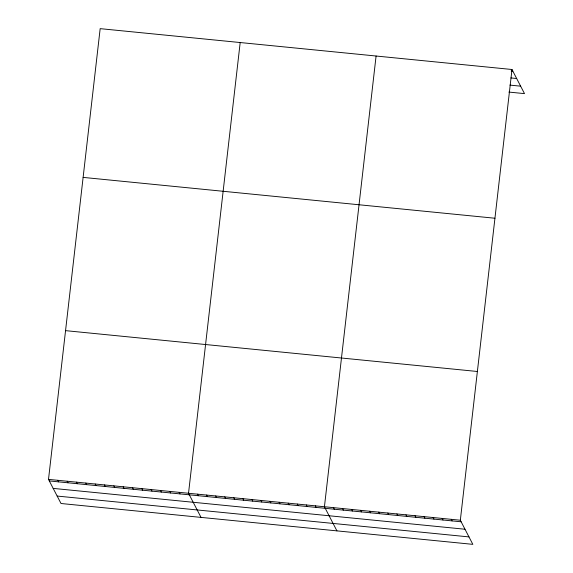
<?xml version="1.0" encoding="UTF-8"?>
<svg xmlns="http://www.w3.org/2000/svg" width="573" height="573" viewBox="0 0 573 573"><rect width="100%" height="100%" fill="white"/><g stroke="black" fill="none" stroke-linecap="round" stroke-linejoin="round"><path stroke-width="0.86" d="M511.99 69.498L460.334 520.227L472.832 544.35L61.01 503.502L48.504 479.379L100.168 28.65L511.99 69.498L524.496 93.621L508.845 92.067M240.187 42.538L188.524 493.267L201.03 517.39M376.089 56.018L324.433 506.747L336.931 530.87M511.152 70.902L512.799 71.059M510.894 77.935L516.66 78.508M509.927 85.112L520.635 86.172M83.121 177.394L494.943 218.241M65.551 330.642L477.381 371.49M48.504 479.379L460.334 520.227M49.314 480.94L461.143 521.795M53.174 488.389L465.004 529.237M57.15 496.06L468.979 536.908M451.273 519.331L452.083 520.893M442.213 518.429L443.022 519.998M433.152 517.534L433.962 519.095M424.092 516.638L424.901 518.2M415.031 515.736L415.84 517.297M405.971 514.841L406.78 516.402M396.91 513.938L397.719 515.499M387.849 513.043L388.659 514.604M378.789 512.14L379.598 513.702M369.728 511.245L370.538 512.806M360.668 510.342L361.477 511.904M351.607 509.447L352.424 511.009M342.547 508.545L343.363 510.113M333.493 507.649L334.303 509.211M315.372 505.852L316.181 507.413M306.311 504.949L307.121 506.518M297.251 504.054L298.06 505.615M288.19 503.151L289 504.72M279.13 502.256L279.939 503.817M270.069 501.361L270.879 502.922M261.009 500.458L261.818 502.02M251.948 499.563L252.757 501.124M242.888 498.66L243.697 500.222M233.827 497.765L234.636 499.327M224.766 496.863L225.576 498.424M215.706 495.967L216.515 497.529M206.645 495.065L207.455 496.626M197.585 494.17L198.394 495.731M179.191 492.343L180.001 493.905M169.859 491.419L170.668 492.981M160.526 490.495L161.335 492.057M151.186 489.564L151.995 491.125M141.853 488.64L142.663 490.202M132.521 487.716L133.33 489.278M123.181 486.785L123.997 488.354M113.848 485.861L114.657 487.422M104.515 484.937L105.325 486.498M95.182 484.013L95.992 485.575M85.843 483.082L86.652 484.651M76.51 482.158L77.319 483.719M67.177 481.234L67.986 482.795M57.844 480.31L58.654 481.872"/></g></svg>
